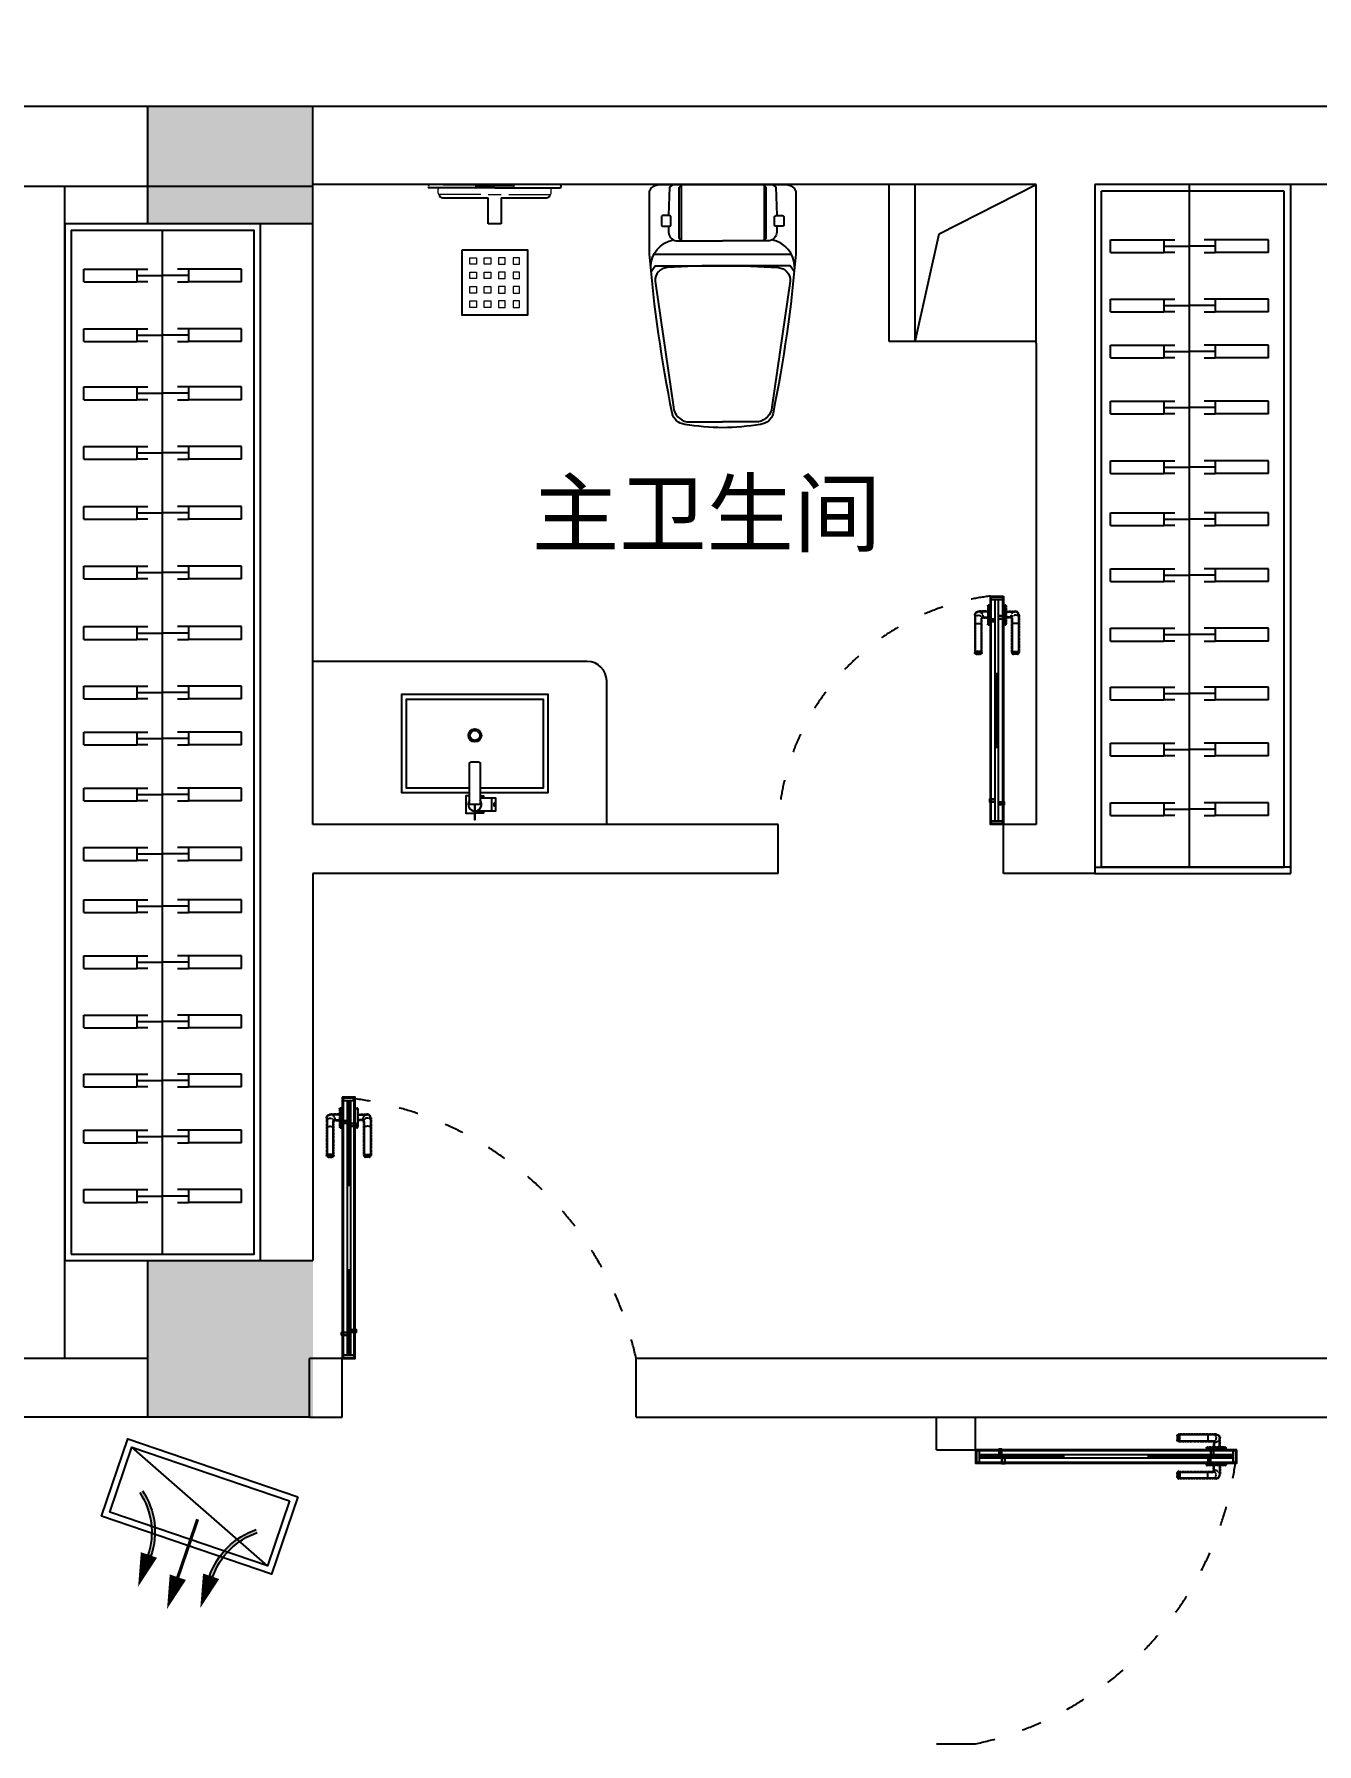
# Model space of a CAD drawing. Header units: millimetres. Extents: x 39175 to 431497, y 45587 to 68580.
# Drawn here: x 353517 to 357445, y 58378 to 63614 of the extents above; entities that cross this region are included whole.
import ezdxf
from ezdxf.enums import TextEntityAlignment as Align

# ---------------------------------------------------------------- set-up
doc = ezdxf.new("R2010")
doc.units = ezdxf.units.MM
doc.linetypes.add('ACAD_ISO03W100', pattern=[30, 12, -18])
doc.linetypes.add('HIDDEN2', pattern=[0.1875, 0.125, -0.0625])
doc.layers.add('016-P平面家具', color=51, linetype='Continuous')
doc.layers.add('8', color=8, linetype='Continuous')
doc.styles.add('ar', font='arial.ttf')
doc.styles.get("Standard").update_dxf_attribs({"font": ''})
doc.styles.get('Standard').set_extended_font_data('NSimSun')
doc.dimstyles.new('ISO-25', dxfattribs={"dimtxt": 220, "dimasz": 50, "dimexe": 50, "dimexo": 0.625, "dimtad": 2, "dimdec": 0, "dimtxsty": 'Standard', "dimblk": 'ARCHTICK', "dimcen": 2.5, "dimdle": 50, "dimclrd": 251, "dimclre": 251, "dimclrt": 51, "dimadec": 0, "dimazin": 0, "dimtfac": 1, "dimtdec": 0, "dimtix": 1, "dimtmove": 2, "dimatfit": 3, "dimfxl": 500, "dimfxlon": 1, "dimarcsym": 0})

# ---------------------------------------------------------------- blocks, each defined once
blk = doc.blocks.new('_ArchTick')
at = {"color": 0, "linetype": 'ByBlock', "const_width": 0.15}
blk.add_lwpolyline([(-0.5, -0.5), (0.5, 0.5)], dxfattribs=at)
blk = doc.blocks.new('*D100')
at = {"color": 251, "lineweight": -2, "transparency": 16777216}
for p, q in [((349365.3, 64519.8), (349365.3, 65069.8)), ((354210.3, 64519.8), (354210.3, 65069.8)), ((354260.3, 65019.8), (349315.3, 65019.8))]:
    blk.add_line(p, q, dxfattribs=at)
at = {"layer": 'Defpoints', "color": 0, "transparency": 16777216}
for p in [(349365.3, 65019.8), (349365.3, 63032.9), (354210.3, 63032.9)]:
    blk.add_point(p, dxfattribs=at)
at = {"color": 251, "lineweight": -2, "transparency": 16777216, "xscale": 50, "yscale": 50, "zscale": 50, "rotation": 180}
blk.add_blockref('_ArchTick', (349365.3, 65019.8), dxfattribs=at)
at = {"color": 251, "lineweight": -2, "transparency": 16777216, "xscale": 50, "yscale": 50, "zscale": 50}
blk.add_blockref('_ArchTick', (354210.3, 65019.8), dxfattribs=at)
at = {"color": 51, "transparency": 16777216, "insert": (351787.8, 65130.4), "char_height": 220, "attachment_point": 5}
blk.add_mtext('4845', dxfattribs=at)
blk = doc.blocks.new('*D101')
at = {"color": 251, "lineweight": -2, "transparency": 16777216}
for p, q in [((354210.3, 64759.8), (354210.3, 65309.8)), ((354370.3, 64759.8), (354370.3, 65309.8)), ((354210.3, 65259.8), (354160.3, 65259.8)), ((354210.3, 65259.8), (354370.3, 65259.8)), ((354370.3, 65259.8), (354420.3, 65259.8))]:
    blk.add_line(p, q, dxfattribs=at)
at = {"layer": 'Defpoints', "color": 0, "transparency": 16777216}
for p in [(354370.3, 65259.8), (354370.3, 63392.9), (354210.3, 63032.9)]:
    blk.add_point(p, dxfattribs=at)
at = {"color": 251, "lineweight": -2, "transparency": 16777216, "xscale": 50, "yscale": 50, "zscale": 50}
blk.add_blockref('_ArchTick', (354210.3, 65259.8), dxfattribs=at)
at = {"color": 251, "lineweight": -2, "transparency": 16777216, "xscale": 50, "yscale": 50, "zscale": 50, "rotation": 180}
blk.add_blockref('_ArchTick', (354370.3, 65259.8), dxfattribs=at)
at = {"color": 51, "transparency": 16777216, "insert": (354290.3, 65370.4), "char_height": 220, "attachment_point": 5}
blk.add_mtext('160', dxfattribs=at)
blk = doc.blocks.new('*D102')
at = {"color": 251, "lineweight": -2, "transparency": 16777216}
for p, q in [((354370.3, 64759.8), (354370.3, 65309.8)), ((356585.3, 64759.8), (356585.3, 65309.8)), ((356635.3, 65259.8), (354320.3, 65259.8))]:
    blk.add_line(p, q, dxfattribs=at)
at = {"layer": 'Defpoints', "color": 0, "transparency": 16777216}
for p in [(354370.3, 65259.8), (354370.3, 63392.9), (356585.3, 62667.9)]:
    blk.add_point(p, dxfattribs=at)
at = {"color": 251, "lineweight": -2, "transparency": 16777216, "xscale": 50, "yscale": 50, "zscale": 50, "rotation": 180}
blk.add_blockref('_ArchTick', (354370.3, 65259.8), dxfattribs=at)
at = {"color": 251, "lineweight": -2, "transparency": 16777216, "xscale": 50, "yscale": 50, "zscale": 50}
blk.add_blockref('_ArchTick', (356585.3, 65259.8), dxfattribs=at)
at = {"color": 51, "transparency": 16777216, "insert": (355477.8, 65370.4), "char_height": 220, "attachment_point": 5}
blk.add_mtext('2215', dxfattribs=at)
blk = doc.blocks.new('*D103')
at = {"color": 251, "lineweight": -2, "transparency": 16777216}
for p, q in [((356585.3, 64519.8), (356585.3, 65069.8)), ((356765.3, 64519.8), (356765.3, 65069.8)), ((356585.3, 65019.8), (356535.3, 65019.8)), ((356585.3, 65019.8), (356765.3, 65019.8)), ((356765.3, 65019.8), (356815.3, 65019.8))]:
    blk.add_line(p, q, dxfattribs=at)
at = {"layer": 'Defpoints', "color": 0, "transparency": 16777216}
for p in [(356765.3, 65019.8), (356765.3, 63152.9), (356585.3, 62667.9)]:
    blk.add_point(p, dxfattribs=at)
at = {"color": 251, "lineweight": -2, "transparency": 16777216, "xscale": 50, "yscale": 50, "zscale": 50}
blk.add_blockref('_ArchTick', (356585.3, 65019.8), dxfattribs=at)
at = {"color": 251, "lineweight": -2, "transparency": 16777216, "xscale": 50, "yscale": 50, "zscale": 50, "rotation": 180}
blk.add_blockref('_ArchTick', (356765.3, 65019.8), dxfattribs=at)
at = {"color": 51, "transparency": 16777216, "insert": (356675.3, 65130.4), "char_height": 220, "attachment_point": 5}
blk.add_mtext('180', dxfattribs=at)
blk = doc.blocks.new('*D104')
at = {"color": 251, "lineweight": -2, "transparency": 16777216}
for p, q in [((356765.3, 64519.8), (356765.3, 65069.8)), ((361660.3, 64519.8), (361660.3, 65069.8)), ((356715.3, 65019.8), (361710.3, 65019.8))]:
    blk.add_line(p, q, dxfattribs=at)
at = {"layer": 'Defpoints', "color": 0, "transparency": 16777216}
for p in [(361660.3, 65019.8), (356765.3, 63152.9), (361660.3, 63152.9)]:
    blk.add_point(p, dxfattribs=at)
at = {"color": 251, "lineweight": -2, "transparency": 16777216, "xscale": 50, "yscale": 50, "zscale": 50, "rotation": 180}
blk.add_blockref('_ArchTick', (356765.3, 65019.8), dxfattribs=at)
at = {"color": 251, "lineweight": -2, "transparency": 16777216, "xscale": 50, "yscale": 50, "zscale": 50}
blk.add_blockref('_ArchTick', (361660.3, 65019.8), dxfattribs=at)
at = {"color": 51, "transparency": 16777216, "insert": (359212.8, 65130.4), "char_height": 220, "attachment_point": 5}
blk.add_mtext('4895', dxfattribs=at)
blk = doc.blocks.new('*D114')
at = {"color": 251, "lineweight": -2, "transparency": 16777216}
for p, q in [((363699, 53082.9), (363699, 63442.9)), ((363199, 63392.9), (363749, 63392.9)), ((363199, 53132.9), (363749, 53132.9))]:
    blk.add_line(p, q, dxfattribs=at)
at = {"layer": 'Defpoints', "color": 0, "transparency": 16777216}
for p in [(356520.3, 63392.9), (363699, 63392.9), (356520.3, 53132.9)]:
    blk.add_point(p, dxfattribs=at)
at = {"color": 251, "lineweight": -2, "transparency": 16777216, "xscale": 50, "yscale": 50, "zscale": 50}
for p, rotation in [((363699, 63392.9), 90), ((363699, 53132.9), 270)]:
    blk.add_blockref('_ArchTick', p, dxfattribs=dict(at, rotation=rotation))
at = {"color": 51, "transparency": 16777216, "insert": (363809.6, 58262.9), "char_height": 220, "attachment_point": 5, "rotation": 90}
blk.add_mtext('10260', dxfattribs=at)
blk = doc.blocks.new('*D85')
at = {"color": 251, "lineweight": -2, "transparency": 16777216}
for p, q in [((342990.3, 65009.6), (342990.3, 65559.6)), ((361900.3, 65009.6), (361900.3, 65559.6)), ((342940.3, 65509.6), (361950.3, 65509.6))]:
    blk.add_line(p, q, dxfattribs=at)
at = {"layer": 'Defpoints', "color": 0, "transparency": 16777216}
for p in [(361900.3, 65509.6), (342990.3, 63392.9), (361900.3, 63392.9)]:
    blk.add_point(p, dxfattribs=at)
at = {"color": 251, "lineweight": -2, "transparency": 16777216, "xscale": 50, "yscale": 50, "zscale": 50, "rotation": 180}
blk.add_blockref('_ArchTick', (342990.3, 65509.6), dxfattribs=at)
at = {"color": 251, "lineweight": -2, "transparency": 16777216, "xscale": 50, "yscale": 50, "zscale": 50}
blk.add_blockref('_ArchTick', (361900.3, 65509.6), dxfattribs=at)
at = {"color": 51, "transparency": 16777216, "insert": (352445.3, 65620.3), "char_height": 220, "attachment_point": 5}
blk.add_mtext('18910', dxfattribs=at)
blk = doc.blocks.new('tery')
at = {"color": 250}
for p, q in [((445501.7, 189114.4), (445540.6, 189114.4)), ((445501.7, 189114.4), (445501.7, 188951.7)), ((445540.6, 189114.4), (445540.6, 188951.7)), ((445501.7, 188631), (445501.7, 188793.7)), ((445540.6, 188631), (445540.6, 188793.7)), ((445501.7, 188631), (445540.6, 188631))]:
    blk.add_line(p, q, dxfattribs=at)
at = {"color": 51}
for p, q in [((445540.6, 188951.7), (445501.7, 188951.7)), ((445501.7, 188918), (445501.7, 188951.7)), ((445521.2, 188951.7), (445521.2, 188872.7)), ((445540.6, 188951.7), (445540.6, 188918)), ((445521.2, 188793.7), (445521.2, 188872.7)), ((445501.7, 188827.4), (445501.7, 188793.7)), ((445540.6, 188793.7), (445540.6, 188827.4)), ((445540.6, 188793.7), (445501.7, 188793.7))]:
    blk.add_line(p, q, dxfattribs=at)
blk = doc.blocks.new('hghghgjhgmhjkh')
at = {"layer": '016-P平面家具', "ltscale": 10}
h = blk.add_hatch(dxfattribs=at)
h.set_pattern_fill('DOLMIT', color=250, scale=0.3, style=0)
h.set_pattern_definition([(0, (995366.9358, -407035.1008), (0, 1.905), []), (45, (995366.936, -407035.101), (-3.809997403, 3.809997403), [2.694076836, -5.388153673])])
h.paths.add_polyline_path([(42700, 46202.8), (42700, 46192.8), (42959.3, 46192.8), (42959.3, 46202.8)])
h = blk.add_hatch(dxfattribs=at)
h.set_pattern_fill('ANSI34', color=250, scale=1.777778, style=0)
h.set_pattern_definition([(225, (42769.0107, 46220.4648), (0.94281, -0.94281), []), (225, (42768.6964, 46220.4648), (0.94281, -0.94281), []), (225, (42768.3821, 46220.4648), (0.94281, -0.94281), []), (225, (42768.0679, 46220.4648), (0.94281, -0.94281), [])])
h.paths.add_polyline_path([(42760.1, 46204.5), (42761, 46204.5), (42761, 46219.6), (42768.1, 46219.6), (42768.1, 46204.5), (42769, 46204.5), (42769, 46220.5), (42760.1, 46220.5)])
h = blk.add_hatch(dxfattribs=at)
h.set_pattern_fill('ANSI34', color=250, scale=1.777778, style=0)
h.set_pattern_definition([(135, (42777.8996, 46175.1315), (0.94281, 0.94281), []), (135, (42777.5853, 46175.1315), (0.94281, 0.94281), []), (135, (42777.271, 46175.1315), (0.94281, 0.94281), []), (135, (42776.9568, 46175.1315), (0.94281, 0.94281), [])])
h.paths.add_polyline_path([(42769, 46191.1), (42769.9, 46191.1), (42769.9, 46176), (42777, 46176), (42777, 46191.1), (42777.9, 46191.1), (42777.9, 46175.1), (42769, 46175.1)])
h = blk.add_hatch(dxfattribs=at)
h.set_pattern_fill('DOLMIT', color=250, scale=0.3, style=0)
h.set_pattern_definition([(0, (995885.6025, -407035.1008), (0, 1.905), []), (45, (995885.6025, -407035.101), (-3.809997403, 3.809997403), [2.694076836, -5.388153673])])
h.paths.add_polyline_path([(43218.7, 46202.8), (43218.7, 46192.8), (43478, 46192.8), (43478, 46202.8)])
h = blk.add_hatch(dxfattribs=at)
h.set_pattern_fill('ANSI34', color=250, scale=1.777778, style=0)
h.set_pattern_definition([(45, (43400.1218, 46175.1315), (-0.94281, 0.94281), []), (45, (43400.4361, 46175.1315), (-0.94281, 0.94281), []), (45, (43400.7503, 46175.1315), (-0.94281, 0.94281), []), (45, (43401.0646, 46175.1315), (-0.94281, 0.94281), [])])
h.paths.add_polyline_path([(43409, 46191.1), (43408.1, 46191.1), (43408.1, 46176), (43401, 46176), (43401, 46191.1), (43400.1, 46191.1), (43400.1, 46175.1), (43409, 46175.1)])
h = blk.add_hatch(dxfattribs=at)
h.set_pattern_fill('ANSI34', color=250, scale=1.777778, style=0)
h.set_pattern_definition([(315, (43409.0107, 46220.4648), (-0.94281, -0.94281), []), (315, (43409.325, 46220.4648), (-0.94281, -0.94281), []), (315, (43409.6392, 46220.4648), (-0.94281, -0.94281), []), (315, (43409.9535, 46220.4648), (-0.94281, -0.94281), [])])
h.paths.add_polyline_path([(43417.9, 46204.5), (43417, 46204.5), (43417, 46219.6), (43409.9, 46219.6), (43409.9, 46204.5), (43409, 46204.5), (43409, 46220.5), (43417.9, 46220.5)])
at = {"layer": '016-P平面家具', "color": 250, "linetype": 'ByBlock'}
for p, q in [((42692, 46214.8), (43486, 46214.8)), ((42692, 46180.8), (42692, 46214.8)), ((43486, 46180.8), (42692, 46180.8)), ((42700, 46180.8), (42700, 46214.8)), ((42700, 46202.8), (43478, 46202.8)), ((42700, 46192.8), (43478, 46192.8)), ((42959.3, 46192.8), (42959.3, 46202.8)), ((43218.7, 46192.8), (43218.7, 46202.8)), ((43478, 46214.8), (43478, 46180.8)), ((43486, 46214.8), (43486, 46180.8))]:
    blk.add_line(p, q, dxfattribs=at)
at = {"layer": '016-P平面家具', "color": 51, "linetype": 'ByBlock'}
blk.add_lwpolyline([(42689, 46217.8), (43489, 46217.8), (43489, 46177.8), (42689, 46177.8)], close=True, dxfattribs=at)
at = {"layer": '016-P平面家具', "color": 8, "ltscale": 10}
for points in [[(42769, 46202.8), (42769, 46220.5), (42760.1, 46220.5), (42760.1, 46202.8)], [(42768.1, 46202.8), (42768.1, 46219.6), (42761, 46219.6), (42761, 46202.8)], [(42777.9, 46192.8), (42777.9, 46175.1), (42769, 46175.1), (42769, 46192.8)], [(42777, 46192.8), (42777, 46176), (42769.9, 46176), (42769.9, 46192.8)], [(43400.1, 46192.8), (43400.1, 46175.1), (43409, 46175.1), (43409, 46192.8)], [(43401, 46192.8), (43401, 46176), (43408.1, 46176), (43408.1, 46192.8)], [(43409, 46202.8), (43409, 46220.5), (43417.9, 46220.5), (43417.9, 46202.8)], [(43409.9, 46202.8), (43409.9, 46219.6), (43417, 46219.6), (43417, 46202.8)]]:
    blk.add_lwpolyline(points, dxfattribs=at)
blk = doc.blocks.new('2111')
at = {"color": 8, "linetype": 'HIDDEN2', "ltscale": 25}
blk.add_lwpolyline([(679715.9, -358577.4), (679715.9, -358549.1, -0.414214), (679727.5, -358537.4), (679842.5, -358537.4, -0.414214), (679847.5, -358542.4), (679847.5, -358554.8, -0.414214), (679842.5, -358559.8), (679737.9, -358559.8, 0.414214), (679735.9, -358561.8), (679735.9, -358577.4)], format="xyb", dxfattribs=at)
blk.add_lwpolyline([(679757.5, -358585.4), (679697.5, -358585.4), (679697.5, -358579.4, -0.414214), (679699.5, -358577.4), (679755.5, -358577.4, -0.414214), (679757.5, -358579.4)], format="xyb", close=True, dxfattribs=at)
at = {"layer": '8', "color": 250, "linetype": 'HIDDEN2', "ltscale": 1.5}
for p, q in [((679839.5, -358559.8), (679839.5, -358537.4)), ((679844.5, -358559.4), (679844.5, -358537.8)), ((679845.5, -358558.8), (679845.5, -358538.4)), ((679846.1, -358558.3), (679846.1, -358538.9))]:
    blk.add_line(p, q, dxfattribs=at)
blk.add_lwpolyline([(679717.9, -358577.4), (679717.9, -358549.1, -0.414214), (679727.5, -358539.4), (679845.5, -358539.4), (679845.5, -358557.8), (679737.9, -358557.8, 0.414214), (679733.9, -358561.8), (679733.9, -358577.4)], format="xyb", dxfattribs=at)
blk.add_lwpolyline([(679756, -358585.4), (679699, -358585.4), (679699, -358579.4, -0.414214), (679699.5, -358578.9), (679755.5, -358578.9, -0.414214), (679756, -358579.4)], format="xyb", close=True, dxfattribs=at)
for centre, radius, start, end in [((679741.2, -358548.5), 13.1, 122.6197, 245.8556), ((679812.8, -358547.9), 59.5, 169.8168, 191.4777), ((679734.1, -358544.5), 18.8, 194.024, 275.2908)]:
    blk.add_arc(centre, radius, start, end, dxfattribs=at)
blk = doc.blocks.new('gngnbf1891dgh6')
at = {"color": 51}
blk.add_lwpolyline([(-139669.4, 60316, 0.038021), (-139679.6, 60432.3, 0.329423), (-139713.7, 60470.2, 0.029675), (-140201.1, 60539.8), (-140394.7, 60539.8, 0.286999), (-140413.7, 60509.5), (-140413.7, 60316), (-140413.7, 60122.5, 0.286999), (-140394.7, 60092.1), (-140201.1, 60092.1, 0.029675), (-139713.7, 60161.7, 0.329423), (-139679.6, 60199.6, 0.038021)], format="xyb", close=True, dxfattribs=at)
at = {"color": 250}
for points in [[(-140161.9, 60536.4, 0.355319), (-140244.4, 60466.5, -15.471062)], [(-140287.5, 60481.4), (-140268.5, 60481.4, -0.3755), (-140241.7, 60458), (-140241.7, 60316)], [(-140165.5, 60316, -0.017149), (-140159.6, 60486, -0.406672), (-140118.3, 60523), (-139731.9, 60466.8, -0.332427), (-139687.6, 60425.4), (-139687.6, 60316)], [(-140287.5, 60150.5), (-140268.5, 60150.5, 0.3755), (-140241.7, 60173.9), (-140241.7, 60316)], [(-140165.5, 60316, 0.017149), (-140159.6, 60145.9, 0.406672), (-140118.3, 60108.9), (-139731.9, 60165.1, 0.332427), (-139687.6, 60206.5), (-139687.6, 60316)], [(-140161.9, 60095.5, -0.355319), (-140244.4, 60165.4, 15.471062)]]:
    blk.add_lwpolyline(points, format="xyb", dxfattribs=at)
for points in [[(-140200.4, 60526), (-140200.4, 60105.6)], [(-140148, 60534.9), (-140164.7, 60522.7), (-140164.7, 60316)], [(-140414.7, 60466.9), (-140405.8, 60479.2), (-140319.9, 60481.4)], [(-140242.6, 60440.8), (-140250, 60449), (-140404.5, 60449), (-140412.3, 60441.8)], [(-140412.1, 60442.7), (-140243.5, 60442.7)], [(-140148, 60097), (-140164.7, 60109.2), (-140164.7, 60316)], [(-140414.7, 60165), (-140405.8, 60152.7), (-140319.9, 60150.5)], [(-140242.6, 60191.2), (-140250, 60182.9), (-140404.5, 60182.9), (-140412.3, 60190.1)], [(-140412.1, 60189.2), (-140243.5, 60189.2)]]:
    blk.add_lwpolyline(points, dxfattribs=at)
for points in [[(-140290.8, 60474.7), (-140314.3, 60474.7, -0.414214), (-140318.7, 60479.2), (-140318.7, 60499.2, -0.414214), (-140314.3, 60503.7), (-140290.8, 60503.7, -0.414214), (-140286.4, 60499.2), (-140286.4, 60479.2, -0.414214)], [(-140290.8, 60157.2), (-140314.3, 60157.2, 0.414214), (-140318.7, 60152.7), (-140318.7, 60132.7, 0.414214), (-140314.3, 60128.2), (-140290.8, 60128.2, 0.414214), (-140286.4, 60132.7), (-140286.4, 60152.7, 0.414214)]]:
    blk.add_lwpolyline(points, format="xyb", close=True, dxfattribs=at)
blk = doc.blocks.new('SFGG')
at = {"color": 51, "lineweight": -3}
for p, q in [((116294.8, -74747.1), (116294.8, -74667.1)), ((116294.8, -74667.1), (116334.8, -74667.1)), ((116334.8, -74667.1), (116334.8, -74747.1)), ((116294.8, -74747.1), (116154.8, -74747.1)), ((116474.8, -74747.1), (116334.8, -74747.1)), ((116111.2, -74781.1), (116111.2, -74783.1)), ((116314.4, -74777.1), (116114.4, -74777.1)), ((116115.2, -74787.1), (116252.9, -74787.1)), ((116256.9, -74781.1), (116256.9, -74783.1)), ((116256.9, -74783.1), (116372, -74783.1)), ((116314.4, -74777.1), (116514.4, -74777.1)), ((116372, -74781.1), (116372, -74783.1)), ((116472.4, -74787.1), (116376, -74787.1)), ((116472.4, -74787.1), (116514.4, -74787.1))]:
    blk.add_line(p, q, dxfattribs=at)
at = {"color": 250, "linetype": 'ByBlock', "lineweight": 15}
for p, q in [((116141.7, -74761.1), (116141.7, -74773.1)), ((116271.5, -74757.1), (116144.8, -74757.1)), ((116334.8, -74757.1), (116294.8, -74757.1)), ((116357.3, -74757.1), (116484, -74757.1)), ((116488, -74761.1), (116488, -74773.1))]:
    blk.add_line(p, q, dxfattribs=at)
at = {"color": 251, "linetype": 'ByBlock', "lineweight": 15}
for p, q in [((116144.8, -74757.1), (116144.8, -74757.2)), ((116484.8, -74757.1), (116484.8, -74757.2))]:
    blk.add_line(p, q, dxfattribs=at)
at = {"color": 51, "lineweight": -3}
blk.add_lwpolyline([(116414.8, -74587.1), (116214.8, -74587.1), (116214.8, -74387.1), (116414.8, -74387.1)], close=True, dxfattribs=at)
at = {"color": 250, "linetype": 'ByBlock', "lineweight": 15}
for points in [[(116238.8, -74431.2), (116258.8, -74431.2), (116258.8, -74411.2), (116238.8, -74411.2)], [(116282.8, -74431.2), (116302.8, -74431.2), (116302.8, -74411.2), (116282.8, -74411.2)], [(116346.8, -74431.2), (116326.8, -74431.2), (116326.8, -74411.2), (116346.8, -74411.2)], [(116390.8, -74431.2), (116370.8, -74431.2), (116370.8, -74411.2), (116390.8, -74411.2)], [(116238.8, -74475.2), (116258.8, -74475.2), (116258.8, -74455.2), (116238.8, -74455.2)], [(116238.8, -74519.2), (116258.8, -74519.2), (116258.8, -74499.2), (116238.8, -74499.2)], [(116282.8, -74475.2), (116302.8, -74475.2), (116302.8, -74455.2), (116282.8, -74455.2)], [(116282.8, -74519.2), (116302.8, -74519.2), (116302.8, -74499.2), (116282.8, -74499.2)], [(116346.8, -74475.2), (116326.8, -74475.2), (116326.8, -74455.2), (116346.8, -74455.2)], [(116346.8, -74519.2), (116326.8, -74519.2), (116326.8, -74499.2), (116346.8, -74499.2)], [(116390.8, -74475.2), (116370.8, -74475.2), (116370.8, -74455.2), (116390.8, -74455.2)], [(116390.8, -74519.2), (116370.8, -74519.2), (116370.8, -74499.2), (116390.8, -74499.2)], [(116238.8, -74563.1), (116258.8, -74563.1), (116258.8, -74543.1), (116238.8, -74543.1)], [(116282.8, -74563.1), (116302.8, -74563.1), (116302.8, -74543.1), (116282.8, -74543.1)], [(116346.8, -74563.1), (116326.8, -74563.1), (116326.8, -74543.1), (116346.8, -74543.1)], [(116390.8, -74563.1), (116370.8, -74563.1), (116370.8, -74543.1), (116390.8, -74543.1)]]:
    blk.add_lwpolyline(points, close=True, dxfattribs=at)
for centre, start, end in [((116145.7, -74761.1), 90, 180), ((116484, -74761.1), 0, 90), ((116145.7, -74773.1), 180, 270), ((116484, -74773.1), 270, 0)]:
    blk.add_arc(centre, 4, start, end, dxfattribs=at)
at = {"color": 51, "lineweight": -3}
for centre, radius, start, end in [((116154.8, -74757.1), 10, 90, 180), ((116474.8, -74757.1), 10, 0, 90), ((116115.2, -74781.1), 4, 90, 180), ((116115.2, -74783.1), 4, 180, 270), ((116252.9, -74781.1), 4, 0, 90), ((116252.9, -74783.1), 4, 270, 0), ((116376, -74781.1), 4, 90, 180), ((116376, -74783.1), 4, 180, 270), ((116514.4, -74781.1), 4, 0, 90), ((116514.4, -74783.1), 4, 270, 0)]:
    blk.add_arc(centre, radius, start, end, dxfattribs=at)
blk = doc.blocks.new('dhgfh')
at = {"color": 51}
blk.add_line((30653.7, 67959.2, 0), (30653.7, 67918.4, 0), dxfattribs=at)
blk.add_lwpolyline([(30619.2, 67974.8), (30827.6, 67974.8), (30827.6, 68274.8), (30377.6, 68274.8), (30377.6, 67974.8), (30586.2, 67974.8)], dxfattribs=at)
at = {"color": 250}
blk.add_lwpolyline([(30619.2, 67989.8), (30812.6, 67989.8), (30812.6, 68259.8), (30392.6, 68259.8), (30392.6, 67989.8), (30586.2, 67989.8)], dxfattribs=at)
at = {"color": 51, "elevation": 0}
blk.add_lwpolyline([(30591.2, 68068.8), (30614.2, 68068.8, -0.414214), (30619.2, 68063.8), (30619.2, 67938.8), (30586.2, 67938.8), (30586.2, 68063.8, -0.414214)], format="xyb", close=True, dxfattribs=at)
for points in [[(30586.2, 67964.8), (30574.7, 67964.8), (30574.7, 67912.3), (30601.5, 67912.3)], [(30619.2, 67964.8), (30629, 67964.8), (30629, 67959.2)], [(30601.5, 67938.8), (30601.5, 67892.9), (30603.9, 67892.9), (30603.9, 67938.8)], [(30619.2, 67959.2), (30665.7, 67959.2), (30665.7, 67918.4), (30603.9, 67918.4)], [(30629, 67918.4), (30629, 67912.3), (30603.9, 67912.3)]]:
    blk.add_lwpolyline(points, dxfattribs=at)
blk.add_lwpolyline([(30661.7, 67943.9), (30663.9, 67943.9), (30663.9, 67933.6), (30661.7, 67933.6)], close=True, dxfattribs=at)
at = {"color": 51}
blk.add_circle((30602.6, 68149.8), 20, dxfattribs=at)
at = {"color": 250}
blk.add_circle((30602.6, 68149.8), 15, dxfattribs=at)
at = {"color": 51}
for start, end in [(143.9286, 266.7112), (273.2896, 36.0713)]:
    blk.add_arc((30602.7, 67938.8, 0), 20.4, start, end, dxfattribs=at)
blk = doc.blocks.new('hgfhjgdjhgjkgk')
at = {"layer": '016-P平面家具', "ltscale": 10}
h = blk.add_hatch(dxfattribs=at)
h.set_pattern_fill('ANSI34', color=250, scale=1.777778, style=0)
h.set_pattern_definition([(225, (42806.6198, 46109.81), (0.94281, -0.94281), []), (225, (42806.3055, 46109.81), (0.94281, -0.94281), []), (225, (42805.9913, 46109.81), (0.94281, -0.94281), []), (225, (42805.677, 46109.81), (0.94281, -0.94281), [])])
h.paths.add_polyline_path([(42797.7, 46093.8), (42798.6, 46093.8), (42798.6, 46108.9), (42805.7, 46108.9), (42805.7, 46093.8), (42806.6, 46093.8), (42806.6, 46109.8), (42797.7, 46109.8)])
h = blk.add_hatch(dxfattribs=at)
h.set_pattern_fill('ANSI34', color=250, scale=1.777778, style=0)
h.set_pattern_definition([(135, (42815.5087, 46064.4767), (0.94281, 0.94281), []), (135, (42815.1944, 46064.4767), (0.94281, 0.94281), []), (135, (42814.8802, 46064.4767), (0.94281, 0.94281), []), (135, (42814.5659, 46064.4767), (0.94281, 0.94281), [])])
h.paths.add_polyline_path([(42806.6, 46080.5), (42807.5, 46080.5), (42807.5, 46065.4), (42814.6, 46065.4), (42814.6, 46080.5), (42815.5, 46080.5), (42815.5, 46064.5), (42806.6, 46064.5)])
h = blk.add_hatch(dxfattribs=at)
h.set_pattern_fill('DOLMIT', color=250, scale=0.3, style=0)
h.set_pattern_definition([(0, (42974.1673, 46082.1434), (0, 1.905), []), (45, (42974.1673, 46082.1434), (-3.81, 3.81), [2.69408, -5.38815])])
h.paths.add_polyline_path([(43200.2, 46082.1), (43200.2, 46092.1), (42974.2, 46092.1), (42974.2, 46082.1)])
h = blk.add_hatch(dxfattribs=at)
h.set_pattern_fill('ANSI34', color=250, scale=1.777778, style=0)
h.set_pattern_definition([(45, (43358.826, 46064.4767), (-0.94281, 0.94281), []), (45, (43359.1402, 46064.4767), (-0.94281, 0.94281), []), (45, (43359.4545, 46064.4767), (-0.94281, 0.94281), []), (45, (43359.7688, 46064.4767), (-0.94281, 0.94281), [])])
h.paths.add_polyline_path([(43367.7, 46080.5), (43366.8, 46080.5), (43366.8, 46065.4), (43359.7, 46065.4), (43359.7, 46080.5), (43358.8, 46080.5), (43358.8, 46064.5), (43367.7, 46064.5)])
h = blk.add_hatch(dxfattribs=at)
h.set_pattern_fill('ANSI34', color=250, scale=1.777778, style=0)
h.set_pattern_definition([(315, (43367.7149, 46109.81), (-0.94281, -0.94281), []), (315, (43368.0291, 46109.81), (-0.94281, -0.94281), []), (315, (43368.3434, 46109.81), (-0.94281, -0.94281), []), (315, (43368.6577, 46109.81), (-0.94281, -0.94281), [])])
h.paths.add_polyline_path([(43376.6, 46093.8), (43375.7, 46093.8), (43375.7, 46108.9), (43368.6, 46108.9), (43368.6, 46093.8), (43367.7, 46093.8), (43367.7, 46109.8), (43376.6, 46109.8)])
at = {"layer": '016-P平面家具', "color": 250, "linetype": 'ByBlock'}
for p, q in [((42740.2, 46104.1), (43434.2, 46104.1)), ((42740.2, 46070.1), (42740.2, 46104.1)), ((42748.2, 46070.1), (42748.2, 46104.1)), ((43426.2, 46092.1), (42748.2, 46092.1)), ((43426.2, 46082.1), (42748.2, 46082.1)), ((42974.2, 46082.1), (42974.2, 46092.1)), ((43200.2, 46082.1), (43200.2, 46092.1)), ((43426.2, 46104.1), (43426.2, 46070.1)), ((43434.2, 46104.1), (43434.2, 46070.1)), ((43434.2, 46070.1), (42740.2, 46070.1))]:
    blk.add_line(p, q, dxfattribs=at)
at = {"layer": '016-P平面家具', "color": 51, "linetype": 'ByBlock'}
blk.add_lwpolyline([(42737.2, 46107.1), (43437.2, 46107.1), (43437.2, 46067.1), (42737.2, 46067.1)], close=True, dxfattribs=at)
at = {"layer": '016-P平面家具', "color": 8, "ltscale": 10}
for points in [[(42806.6, 46092.1), (42806.6, 46109.8), (42797.7, 46109.8), (42797.7, 46092.1)], [(42805.7, 46092.1), (42805.7, 46108.9), (42798.6, 46108.9), (42798.6, 46092.1)], [(42815.5, 46082.1), (42815.5, 46064.5), (42806.6, 46064.5), (42806.6, 46082.1)], [(42814.6, 46082.1), (42814.6, 46065.4), (42807.5, 46065.4), (42807.5, 46082.1)], [(43358.8, 46082.1), (43358.8, 46064.5), (43367.7, 46064.5), (43367.7, 46082.1)], [(43359.7, 46082.1), (43359.7, 46065.4), (43366.8, 46065.4), (43366.8, 46082.1)], [(43367.7, 46092.1), (43367.7, 46109.8), (43376.6, 46109.8), (43376.6, 46092.1)], [(43368.6, 46092.1), (43368.6, 46108.9), (43375.7, 46108.9), (43375.7, 46092.1)]]:
    blk.add_lwpolyline(points, dxfattribs=at)
blk = doc.blocks.new('A$C7E183354')
h = blk.add_hatch(color=51)
h.paths.add_polyline_path([(482.7, 362.8), (474, 367.9, 0.105784), (443.8, 276.8), (454.4, 281, -0.09957)])
h.paths.add_polyline_path([(454.4, 281), (443.8, 276.8, 0.024147), (442.4, 254.7), (452.5, 258.7, -0.02552)])
h.paths.add_polyline_path([(452.5, 258.7), (442.4, 254.7, 0.0992), (458.9, 166.1), (468.2, 169.8, -0.104026)])
h.paths.add_polyline_path([(132.6, 230.7), (129.9, 221.1, -0.09957), (206.9, 181.6), (217.5, 185.9, 0.105784)])
h.paths.add_polyline_path([(217.5, 185.9), (206.9, 181.6, -0.02552), (223.7, 166.8), (233.8, 170.9, 0.024147)])
h.paths.add_polyline_path([(233.8, 170.9), (223.7, 166.8, -0.104026), (273.9, 91.7), (283.1, 95.5, 0.0992)])
at = {"color": 250}
blk.add_line((104.3, 117.8), (499.3, 502.8), dxfattribs=at)
at = {"color": 1}
blk.add_line((458.9, 166.1), (468.2, 169.8), dxfattribs=at)
at = {"color": 51}
blk.add_line((273.9, 91.7), (283.1, 95.5), dxfattribs=at)
blk.add_lwpolyline([(0, 323.8), (93.2, 91.8), (603.5, 296.8), (510.4, 528.8)], close=True, dxfattribs=at)
at = {"color": 250}
blk.add_lwpolyline([(26, 312.7), (104.3, 117.8), (577.5, 307.9), (499.3, 502.8)], close=True, dxfattribs=at)
at = {"color": 51, "const_width": 10}
blk.add_lwpolyline([(380.1, 97.6), (310.2, 271.5)], dxfattribs=at)
at = {"color": 51}
for points in [[(503.2, 75, 0, 52.5, 0), (464.9, 170.3, 52.5, 52.5, 0)], [(316.4, 0, 0, 52.5, 0), (278.1, 95.2, 52.5, 52.5, 0)], [(418.3, 2.4, 0, 52.5, 0), (380.1, 97.6, 52.5, 52.5, 0)]]:
    blk.add_lwpolyline(points, format="xyseb", dxfattribs=at)
for centre, radius, start, end in [((671.8, 251.6), 229.4, 149.5372, 201.8853), ((671.8, 251.6), 219.4, 149.5372, 201.8853), ((70.3, 9.9), 219.4, 21.8853, 74.2333), ((70.3, 9.9), 229.4, 21.8853, 74.2333)]:
    blk.add_arc(centre, radius, start, end, dxfattribs=at)

msp = doc.modelspace()

# ---------------------------------------------------------------- hatches: boundary and pattern name
h = msp.add_hatch(color=8)
h.dxf.hatch_style = 1
h.paths.add_polyline_path([(349360.2, 63392.9), (348850.2, 63392.9), (348850.2, 63032.9), (349180.2, 63032.9), (349360.2, 63032.9)])
h.paths.add_polyline_path([(354365.2, 63392.9), (353860.2, 63392.9), (353860.2, 63032.9), (354365.2, 63032.9)])
h.paths.add_polyline_path([(349600.2, 59807.9), (349180.2, 59807.9), (349130.2, 59807.9), (349130.2, 59377.9), (349600.2, 59377.9)])
h.paths.add_polyline_path([(354370.3, 59857.9), (353865.2, 59857.9), (353865.2, 59377.9), (354370.3, 59377.9)])
h.paths.add_polyline_path([(360375.2, 59837.9), (359875.2, 59837.9), (359875.2, 59377.9), (360375.2, 59377.9)])
h.paths.add_polyline_path([(360375.2, 63392.9), (359875.2, 63392.9), (359875.2, 63032.9), (360375.2, 63032.9)])
h.paths.add_polyline_path([(345120.3, 63392.9), (344610.3, 63392.9), (344610.3, 63032.9), (345120.3, 63032.9)])
h.paths.add_polyline_path([(345110.2, 58722.9), (344605.2, 58722.9), (344605.2, 58277.9), (345110.2, 58277.9)])

# ---------------------------------------------------------------- linework, layer by layer
for p, q in [((342990.3, 63392.9), (361900.3, 63392.9)), ((353865.3, 63032.9), (353865.3, 63392.9)), ((354370.3, 61192.9), (354370.3, 63392.9)), ((349365.3, 63147.9), (354370.3, 63147.9)), ((356215.3, 63152.9), (354370.3, 63152.9)), ((356585.3, 63152.9), (356215.3, 63152.9)), ((356215.3, 62672.9), (356215.3, 63152.9)), ((356585.3, 62667.9), (356585.3, 63152.9)), ((359880.3, 63152.9), (356765.3, 63152.9)), ((356765.3, 63152.9), (356765.3, 61042.9)), ((354370.3, 63032.9), (353865.3, 63032.9)), ((354210.3, 61042.9), (354210.3, 63032.9)), ((356585.3, 62672.9), (356215.3, 62672.9)), ((356585.3, 62667.9), (356585.3, 61192.9)), ((355795.3, 61192.9), (354370.3, 61192.9)), ((355795.3, 61042.9), (355795.3, 61192.9)), ((356585.3, 61192.9), (356485.3, 61192.9)), ((356485.3, 61042.9), (356485.3, 61192.9)), ((354210.3, 59857.9), (354210.3, 61042.9)), ((355795.3, 61042.9), (354370.3, 61042.9)), ((354370.3, 61042.9), (354370.3, 59857.9)), ((356765.3, 61042.9), (356485.3, 61042.9)), ((353865.3, 59377.9), (353865.3, 59857.9)), ((353865.3, 59857.9), (354370.3, 59857.9)), ((353865.3, 59557.9), (350605.3, 59557.9)), ((354360.3, 59377.9), (354360.3, 59557.9)), ((354460.3, 59557.9), (354360.3, 59557.9)), ((354460.3, 59377.9), (354460.3, 59557.9)), ((359880.3, 59557.9), (355360.3, 59557.9)), ((355360.3, 59377.9), (355360.3, 59557.9)), ((354360.3, 59377.9), (350605.3, 59377.9)), ((354360.3, 59377.9), (354460.3, 59377.9)), ((355360.3, 59377.9), (360380.3, 59377.9)), ((356280.3, 59277.9), (356280.3, 59377.9)), ((356400.3, 59277.9), (356400.3, 59377.9)), ((356280.3, 59277.9), (356400.3, 59277.9)), ((356280.3, 58377.9), (356400.3, 58377.9)), ((356280.3, 58377.9), (356400.3, 58377.9)), ((356280.3, 58377.9), (356400.3, 58377.9))]:
    msp.add_line(p, q)
at = {"color": 2}
for p, q in [((353610.3, 59557.9), (353610.3, 63147.9)), ((356135.3, 62672.9), (356135.3, 63152.9)), ((356215.3, 62672.9), (356135.3, 62672.9))]:
    msp.add_line(p, q, dxfattribs=at)
at = {"color": 51}
for p, q in [((355210.3, 61692.9), (354370.3, 61692.9)), ((355270.3, 61192.9), (355270.3, 61632.9))]:
    msp.add_line(p, q, dxfattribs=at)
msp.add_lwpolyline([(356215.3, 62672.9), (356288.8, 63002.5), (356585.3, 63152.9)])
at = {"color": 2}
msp.add_lwpolyline([(353610.3, 59857.9), (354210.3, 59857.9), (354210.3, 63032.9), (353610.3, 63032.9)], close=True, dxfattribs=at)
at = {"color": 51}
msp.add_arc((355210.3, 61632.9), 60, 0, 90, dxfattribs=at)
at = {"layer": '016-P平面家具', "color": 250}
for p, q in [((357055.3, 61062.9), (357055.3, 63152.9)), ((356785.3, 61062.9), (356785.3, 63132.9)), ((357345.3, 63132.9), (356785.3, 63132.9)), ((357345.3, 61062.9), (357345.3, 63132.9)), ((353910.3, 59877.9), (353910.3, 63012.9)), ((356765.3, 61062.9), (357345.3, 61062.9)), ((357365.3, 61062.9), (356785.3, 61062.9))]:
    msp.add_line(p, q, dxfattribs=at)
at = {"layer": '016-P平面家具', "color": 51}
for p, q in [((357365.3, 61042.9), (357365.3, 63152.9)), ((356765.3, 61042.9), (357365.3, 61042.9))]:
    msp.add_line(p, q, dxfattribs=at)
at = {"layer": '016-P平面家具', "color": 250}
msp.add_lwpolyline([(353630.3, 59877.9), (354190.3, 59877.9), (354190.3, 63012.9), (353630.3, 63012.9)], close=True, dxfattribs=at)
at = {"layer": '016-P平面家具', "color": 250, "linetype": 'ACAD_ISO03W100', "ltscale": 5}
for centre, radius, start, end in [((356537.6, 61155.4), 743.3, 97.1342, 177.108), ((354361.7, 59340.7), 1022, 12.2709, 84.462), ((356183.1, 59376.6), 1022, 282.2709, 354.462)]:
    msp.add_arc(centre, radius, start, end, dxfattribs=at)

# ---------------------------------------------------------------- block references
at = {"layer": '016-P平面家具', "color": 250, "rotation": 180}
msp.add_blockref('SFGG', (471242.1, -11634.2), dxfattribs=at)
at = {"layer": '016-P平面家具', "xscale": -1}
for name, p, rotation in [('gngnbf1891dgh6', (415941.4, -77260.8), 90), ('2111', (-2140.1, 741562.3), 90), ('2111', (-4125.1, 740022.3), 90), ('A$C7E183354', (354341.5, 58810.8), 3.034609639001253)]:
    msp.add_blockref(name, p, dxfattribs=dict(at, rotation=rotation))
at = {"layer": '016-P平面家具', "color": 250, "extrusion": (0, 0, -1), "zscale": -1, "rotation": 90}
for p in [(-168182.6, -382556.4), (-165037.6, -382646.8), (-165037.6, -383007.4), (-168182.6, -383050.9), (-165037.6, -383373.5), (-168182.6, -383564.1), (-165037.6, -383741.4), (-168182.6, -384098.2), (-165037.6, -384235.9), (-165037.6, -384749.1), (-165037.6, -385283.2)]:
    msp.add_blockref('tery', p, dxfattribs=at)
at = {"layer": '016-P平面家具', "extrusion": (0, 0, -1), "zscale": -1, "rotation": 90}
for p in [(-168182.6, -382738.7), (-165037.6, -382829.2), (-168182.6, -382879.6), (-165037.6, -383189.8), (-168182.6, -383233.2), (-168182.6, -383392.9), (-165037.6, -383555.8), (-168182.6, -383746.5), (-165037.6, -383923.7), (-168182.6, -383926.9), (-165037.6, -384064.6), (-168182.6, -384280.6), (-165037.6, -384418.2), (-165037.6, -384577.9), (-165037.6, -384931.5), (-165037.6, -385111.9), (-165037.6, -385465.6)]:
    msp.add_blockref('tery', p, dxfattribs=at)
at = {"layer": '016-P平面家具', "color": 0, "linetype": 'ByBlock', "rotation": 270}
msp.add_blockref('hgfhjgdjhgjkgk', (310378.2, 104630.1), dxfattribs=at)
at = {"layer": '016-P平面家具'}
for p, rotation in [((715070.8, 741562.3), 270), ((713085.8, 740022.3), 270), ((1036864.7, -299347.5), 180)]:
    msp.add_blockref('2111', p, dxfattribs=dict(at, rotation=rotation))
msp.add_blockref('dhgfh', (324263.9, -6683.8), dxfattribs=at)
at = {"layer": '016-P平面家具', "color": 0, "linetype": 'ByBlock', "xscale": -1, "rotation": 90}
msp.add_blockref('hghghgjhgmhjkh', (400678.1, 103046.9), dxfattribs=at)
at = {"layer": '016-P平面家具', "xscale": -1}
msp.add_blockref('2111', (1036864.7, 417863.4), dxfattribs=at)
at = {"layer": '016-P平面家具', "color": 0, "linetype": 'ByBlock', "xscale": -1}
msp.add_blockref('hghghgjhgmhjkh', (399889.3, 13060.1), dxfattribs=at)

# ---------------------------------------------------------------- texts
at = {"color": 2, "style": 'ar', "flags": 8}
msp.add_attdef('主卫生间', text='原始结构图', height=196, dxfattribs=at).set_placement((355576, 62150.1), align=Align.MIDDLE)

# ---------------------------------------------------------------- dimensions: what is measured, and where the dimension line sits
for base, p1, p2, picture, middle in [((361900.3, 65509.6), (342990.3, 63392.9), (361900.3, 63392.9), '*D85', (352445.3, 65620.3)), ((354370.3, 65259.8), (354210.3, 63032.9), (354370.3, 63392.9), '*D101', (354290.3, 65370.4)), ((354370.3, 65259.8), (356585.3, 62667.9), (354370.3, 63392.9), '*D102', (355477.8, 65370.4)), ((349365.3, 65019.8), (354210.3, 63032.9), (349365.3, 63032.9), '*D100', (351787.8, 65130.4)), ((356765.3, 65019.8), (356585.3, 62667.9), (356765.3, 63152.9), '*D103', (356675.3, 65130.4)), ((361660.3, 65019.8), (356765.3, 63152.9), (361660.3, 63152.9), '*D104', (359212.8, 65130.4))]:
    dim = msp.add_linear_dim(base=base, p1=p1, p2=p2, dimstyle='ISO-25')
    dim.commit()
    dim.dimension.update_dxf_attribs({"geometry": picture, "text_midpoint": middle})
dim = msp.add_linear_dim(base=(363699, 63392.9), p1=(356520.3, 53132.9), p2=(356520.3, 63392.9), angle=90, dimstyle='ISO-25')
dim.commit()
dim.dimension.update_dxf_attribs({"geometry": '*D114', "text_midpoint": (363809.6, 58262.9)})

doc.saveas('drawing.dxf')
